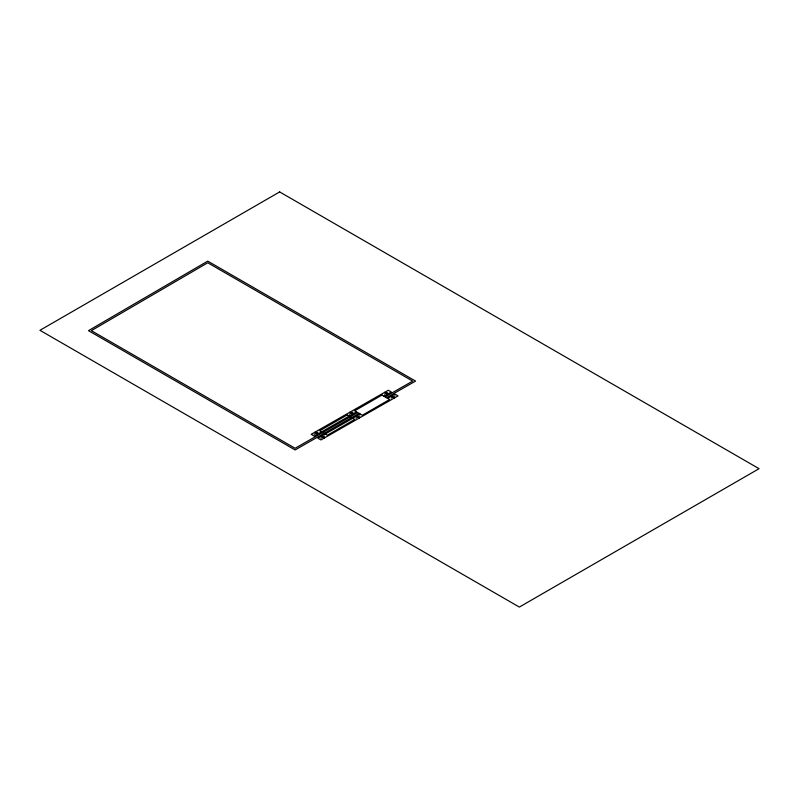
<?xml version="1.0" encoding="UTF-8"?>
<svg xmlns="http://www.w3.org/2000/svg" width="799" height="799" viewBox="0 0 799 799"><rect width="100%" height="100%" fill="white"/><g stroke="black" fill="none" stroke-linecap="round" stroke-linejoin="round"><path stroke-width="1.2" d="M314.167 434.366L317.902 432.229M349.273 414.301L353.008 412.174M384.519 394.157L387.365 392.529M356.514 411.914L314.217 436.084L311.191 434.316L388.284 390.262L391.33 392.019L383.979 396.214M357.632 412.554L295.111 448.279L91.366 330.656L207.74 262.771L412.683 381.093L385.098 396.863M359.071 413.383L295.111 449.947L88.489 330.656L207.74 261.113L415.56 381.093L386.536 397.682M360.179 414.032L317.902 438.192L320.948 439.949L398.042 395.885L394.996 394.127L387.645 398.331M320.878 438.242L324.614 436.104M355.984 418.177L359.81 415.989M391.23 398.032L394.966 395.895M384.669 392.319L387.715 394.077M391.4 396.184L394.426 397.952M349.742 412.284L352.768 414.052M356.454 416.159L359.48 417.927M314.806 432.249L317.832 434.017M321.518 436.124L324.544 437.892M279.65 191.92L39.95 330.307L519.35 607.08L759.05 468.693L279.65 191.92M347.046 415.021L319.72 430.801L327.39 435.225L354.716 419.455L347.046 415.021M381.982 395.056L354.656 410.836L362.327 415.26L389.652 399.49L381.982 395.056"/></g></svg>
